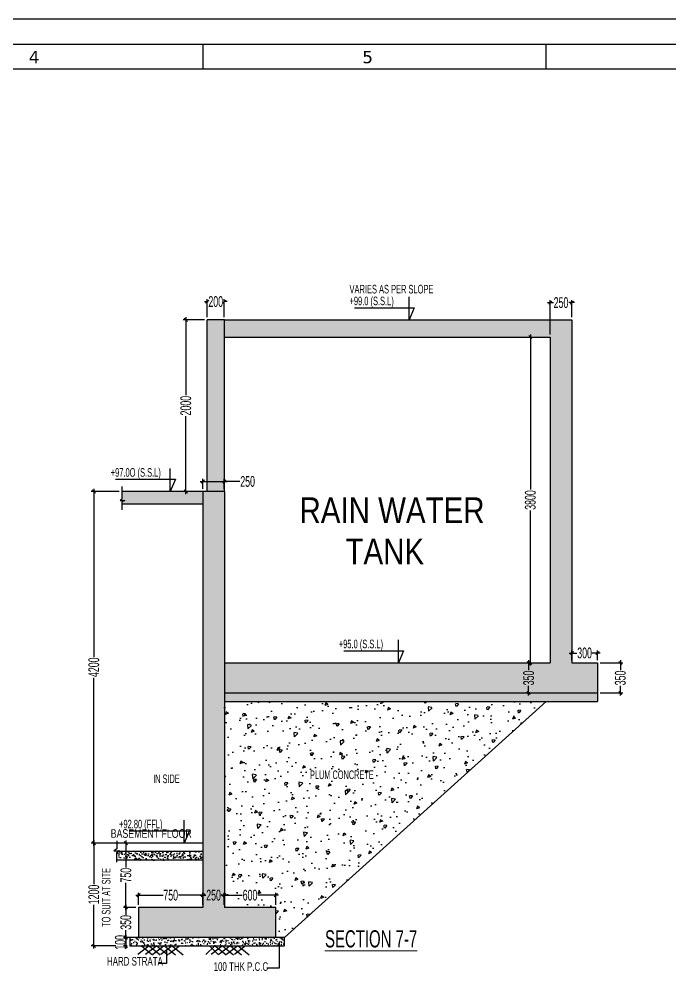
# Model space of a CAD drawing. Extents: x 1878645 to 3043969, y -1160829 to -603973.
# Drawn here: x 2187186 to 2194774, y -793598 to -782499 of the extents above; entities that cross this region are included whole.
import ezdxf

# ---------------------------------------------------------------- set-up
doc = ezdxf.new("R2010")
doc.units = 0
doc.header["$LTSCALE"] = 100
doc.header["$PDMODE"] = 66
doc.linetypes.add('CONTINOUS', pattern=[0])
doc.linetypes.add('CONTINULUS', pattern=[0])
doc.layers.get('Defpoints').update_dxf_attribs({"lineweight": 0})
for name, color, linetype in [('A-ANNO-TEXT', 8, 'Continuous'), ('C-HAT', 8, 'Continuous'), ('C-HATCH', 14, 'Continuous'), ('C-RETAINING WALL DETAILS', 4, 'Continuous'), ('C-T6-T7- PCC HATCH', 8, 'CONTINOUS'), ('Dim', 3, 'Continuous'), ('S-DIM', 9, 'Continuous'), ('S-LEVEL MARK', 4, 'Continuous')]:
    doc.layers.add(name, color=color, linetype=linetype)
doc.layers.add('STR-DIM', color=1, linetype='CONTINOUS', lineweight=5)
doc.styles.add('DIM-1', font='ARIALN.TTF')
doc.styles.add('SOBHA', font='swisscl.ttf')
doc.styles.add('sobha.sed', font='swisscl.ttf', dxfattribs={"width": 0.8})
doc.styles.get("Standard").update_dxf_attribs({"font": 'verdana.ttf'})
doc.dimstyles.new('S-25 MM', dxfattribs={"dimscale": 25, "dimtxt": 2.5, "dimasz": 1.5, "dimexe": 1.15, "dimexo": 1.25, "dimgap": 0.1, "dimtad": 0, "dimdec": 0, "dimrnd": 0.0005, "dimzin": 0, "dimdsep": 46, "dimtxsty": 'sobha.sed', "dimblk": 'OBLIQUE', "dimcen": 0.09, "dimdle": 1.25, "dimclrd": 8, "dimclre": 8, "dimclrt": 6, "dimadec": 0, "dimazin": 0, "dimtfac": 1, "dimtdec": 0, "dimtofl": 0, "dimtmove": 1, "dimatfit": 3, "dimfxl": 1, "dimtolj": 1, "dimtzin": 0, "dimlwd": -1, "dimlwe": -1, "dimarcsym": 0})

# ---------------------------------------------------------------- blocks, each defined once
blk = doc.blocks.new('_OBLIQUE')
at = {"color": 0, "linetype": 'ByBlock'}
blk.add_line((-0.5, -0.5), (0.5, 0.5), dxfattribs=at)
blk = doc.blocks.new('*D1323')
at = {"layer": 'Defpoints', "color": 0, "transparency": 16777216}
for p in [(2188579, -792857), (2188432, -793207), (2188579, -793207)]:
    blk.add_point(p, dxfattribs=at)
at = {"layer": 'Dim', "color": 8, "transparency": 16777216}
for p, q in [((2188548, -792857), (2188403, -792857)), ((2188432, -792826), (2188432, -792942)), ((2188432, -793238), (2188432, -793122)), ((2188548, -793207), (2188403, -793207))]:
    blk.add_line(p, q, dxfattribs=at)
at = {"layer": 'Dim', "color": 8, "transparency": 16777216, "xscale": 37.5, "yscale": 37.5, "zscale": 37.5}
for p, rotation in [((2188432, -792857), 90), ((2188432, -793207), 270)]:
    blk.add_blockref('_OBLIQUE', p, dxfattribs=dict(at, rotation=rotation))
at = {"layer": 'Dim', "color": 6, "transparency": 16777216, "insert": (2188432, -793032), "char_height": 125, "attachment_point": 5, "rotation": 90, "style": 'sobha.sed'}
blk.add_mtext('\\A1;350', dxfattribs=at)
blk = doc.blocks.new('*D1324')
at = {"layer": 'Defpoints', "color": 0, "transparency": 16777216}
for p in [(2188479, -793207), (2188432, -793307), (2188479, -793307)]:
    blk.add_point(p, dxfattribs=at)
at = {"layer": 'Dim', "color": 8, "transparency": 16777216}
for p, q in [((2188448, -793207), (2188403, -793207)), ((2188432, -793176), (2188432, -793338)), ((2188448, -793307), (2188403, -793307))]:
    blk.add_line(p, q, dxfattribs=at)
at = {"layer": 'Dim', "color": 8, "transparency": 16777216, "xscale": 37.5, "yscale": 37.5, "zscale": 37.5}
for p, rotation in [((2188432, -793207), 90), ((2188432, -793307), 270)]:
    blk.add_blockref('_OBLIQUE', p, dxfattribs=dict(at, rotation=rotation))
at = {"layer": 'Dim', "color": 6, "transparency": 16777216, "insert": (2188368, -793265), "char_height": 125, "attachment_point": 5, "rotation": 90, "style": 'sobha.sed'}
blk.add_mtext('\\A1;100', dxfattribs=at)
blk = doc.blocks.new('*D1325')
at = {"layer": 'Defpoints', "color": 0, "transparency": 16777216}
for p in [(2188058, -792107), (2188385, -792107), (2188346, -793307)]:
    blk.add_point(p, dxfattribs=at)
at = {"layer": 'Dim', "color": 8, "transparency": 16777216}
for p, q in [((2188354, -792107), (2188029, -792107)), ((2188058, -792076), (2188058, -792587)), ((2188058, -793338), (2188058, -792827)), ((2188315, -793307), (2188029, -793307))]:
    blk.add_line(p, q, dxfattribs=at)
at = {"layer": 'Dim', "color": 8, "transparency": 16777216, "xscale": 37.5, "yscale": 37.5, "zscale": 37.5}
for p, rotation in [((2188058, -792107), 90), ((2188058, -793307), 270)]:
    blk.add_blockref('_OBLIQUE', p, dxfattribs=dict(at, rotation=rotation))
at = {"layer": 'Dim', "color": 6, "transparency": 16777216, "insert": (2188058, -792707), "char_height": 125, "attachment_point": 5, "rotation": 90, "style": 'sobha.sed'}
blk.add_mtext('\\A1;1200', dxfattribs=at)
blk = doc.blocks.new('*D1326')
at = {"layer": 'Defpoints', "color": 0, "transparency": 16777216}
for p in [(2188432, -792107), (2188432, -792107), (2188432, -792857)]:
    blk.add_point(p, dxfattribs=at)
at = {"layer": 'Dim', "color": 8, "transparency": 16777216}
for p, q in [((2188432, -792076), (2188432, -792392)), ((2188463, -792107), (2188461, -792107)), ((2188432, -792888), (2188432, -792571)), ((2188463, -792857), (2188461, -792857))]:
    blk.add_line(p, q, dxfattribs=at)
at = {"layer": 'Dim', "color": 8, "transparency": 16777216, "xscale": 37.5, "yscale": 37.5, "zscale": 37.5}
for p, rotation in [((2188432, -792107), 90), ((2188432, -792857), 270)]:
    blk.add_blockref('_OBLIQUE', p, dxfattribs=dict(at, rotation=rotation))
at = {"layer": 'Dim', "color": 6, "transparency": 16777216, "insert": (2188432, -792482), "char_height": 125, "attachment_point": 5, "rotation": 90, "style": 'sobha.sed'}
blk.add_mtext('\\A1;750', dxfattribs=at)
blk = doc.blocks.new('*D1327')
at = {"layer": 'Defpoints', "color": 0, "transparency": 16777216}
for p in [(2189329, -792766), (2189579, -792715), (2189579, -792766)]:
    blk.add_point(p, dxfattribs=at)
at = {"layer": 'Dim', "color": 8, "transparency": 16777216}
for p, q in [((2189329, -792734), (2189329, -792686)), ((2189579, -792734), (2189579, -792686)), ((2189298, -792715), (2189365, -792715)), ((2189611, -792715), (2189544, -792715))]:
    blk.add_line(p, q, dxfattribs=at)
at = {"layer": 'Dim', "color": 8, "transparency": 16777216, "xscale": 37.5, "yscale": 37.5, "zscale": 37.5, "rotation": 180}
blk.add_blockref('_OBLIQUE', (2189329, -792715), dxfattribs=at)
at = {"layer": 'Dim', "color": 8, "transparency": 16777216, "xscale": 37.5, "yscale": 37.5, "zscale": 37.5}
blk.add_blockref('_OBLIQUE', (2189579, -792715), dxfattribs=at)
at = {"layer": 'Dim', "color": 6, "transparency": 16777216, "insert": (2189454, -792715), "char_height": 125, "attachment_point": 5, "style": 'sobha.sed'}
blk.add_mtext('\\A1;250', dxfattribs=at)
blk = doc.blocks.new('*D1328')
at = {"layer": 'Defpoints', "color": 0, "transparency": 16777216}
for p in [(2189579, -792715), (2189579, -792857), (2190179, -792857)]:
    blk.add_point(p, dxfattribs=at)
at = {"layer": 'Dim', "color": 8, "transparency": 16777216}
for p, q in [((2189579, -792826), (2189579, -792686)), ((2190179, -792826), (2190179, -792686)), ((2189548, -792715), (2189789, -792715)), ((2190211, -792715), (2189970, -792715))]:
    blk.add_line(p, q, dxfattribs=at)
at = {"layer": 'Dim', "color": 8, "transparency": 16777216, "xscale": 37.5, "yscale": 37.5, "zscale": 37.5, "rotation": 180}
blk.add_blockref('_OBLIQUE', (2189579, -792715), dxfattribs=at)
at = {"layer": 'Dim', "color": 8, "transparency": 16777216, "xscale": 37.5, "yscale": 37.5, "zscale": 37.5}
blk.add_blockref('_OBLIQUE', (2190179, -792715), dxfattribs=at)
at = {"layer": 'Dim', "color": 6, "transparency": 16777216, "insert": (2189879, -792715), "char_height": 125, "attachment_point": 5, "style": 'sobha.sed'}
blk.add_mtext('\\A1;600', dxfattribs=at)
blk = doc.blocks.new('*D1329')
at = {"layer": 'Defpoints', "color": 0, "transparency": 16777216}
for p in [(2188579, -792715), (2188579, -792857), (2189329, -792857)]:
    blk.add_point(p, dxfattribs=at)
at = {"layer": 'Dim', "color": 8, "transparency": 16777216}
for p, q in [((2188579, -792826), (2188579, -792686)), ((2189329, -792826), (2189329, -792686)), ((2188548, -792715), (2188865, -792715)), ((2189361, -792715), (2189044, -792715))]:
    blk.add_line(p, q, dxfattribs=at)
at = {"layer": 'Dim', "color": 8, "transparency": 16777216, "xscale": 37.5, "yscale": 37.5, "zscale": 37.5, "rotation": 180}
blk.add_blockref('_OBLIQUE', (2188579, -792715), dxfattribs=at)
at = {"layer": 'Dim', "color": 8, "transparency": 16777216, "xscale": 37.5, "yscale": 37.5, "zscale": 37.5}
blk.add_blockref('_OBLIQUE', (2189329, -792715), dxfattribs=at)
at = {"layer": 'Dim', "color": 6, "transparency": 16777216, "insert": (2188954, -792715), "char_height": 125, "attachment_point": 5, "style": 'sobha.sed'}
blk.add_mtext('\\A1;750', dxfattribs=at)
blk = doc.blocks.new('*D1344')
at = {"layer": 'Defpoints', "color": 0, "transparency": 16777216}
for p in [(2189130, -786007), (2189379, -786007), (2189379, -788007)]:
    blk.add_point(p, dxfattribs=at)
at = {"layer": 'Dim', "color": 8, "transparency": 16777216}
for p, q in [((2189348, -786007), (2189101, -786007)), ((2189130, -785976), (2189130, -786886)), ((2189130, -788038), (2189130, -787128)), ((2189348, -788007), (2189101, -788007))]:
    blk.add_line(p, q, dxfattribs=at)
at = {"layer": 'Dim', "color": 8, "transparency": 16777216, "xscale": 37.5, "yscale": 37.5, "zscale": 37.5}
for p, rotation in [((2189130, -786007), 90), ((2189130, -788007), 270)]:
    blk.add_blockref('_OBLIQUE', p, dxfattribs=dict(at, rotation=rotation))
at = {"layer": 'Dim', "color": 6, "transparency": 16777216, "insert": (2189130, -787007), "char_height": 125, "attachment_point": 5, "rotation": 90, "style": 'sobha.sed'}
blk.add_mtext('\\A1;2000', dxfattribs=at)
blk = doc.blocks.new('*D1345')
at = {"layer": 'Defpoints', "color": 0, "transparency": 16777216}
for p in [(2188058, -788007), (2188385, -788007), (2188385, -792107)]:
    blk.add_point(p, dxfattribs=at)
at = {"layer": 'Dim', "color": 8, "transparency": 16777216}
for p, q in [((2188354, -788007), (2188029, -788007)), ((2188058, -787976), (2188058, -789935)), ((2188058, -792138), (2188058, -790179)), ((2188354, -792107), (2188029, -792107))]:
    blk.add_line(p, q, dxfattribs=at)
at = {"layer": 'Dim', "color": 8, "transparency": 16777216, "xscale": 37.5, "yscale": 37.5, "zscale": 37.5}
for p, rotation in [((2188058, -788007), 90), ((2188058, -792107), 270)]:
    blk.add_blockref('_OBLIQUE', p, dxfattribs=dict(at, rotation=rotation))
at = {"layer": 'Dim', "color": 6, "transparency": 16777216, "insert": (2188058, -790057), "char_height": 125, "attachment_point": 5, "rotation": 90, "style": 'sobha.sed'}
blk.add_mtext('\\A1;\\A1;4200', dxfattribs=at)
blk = doc.blocks.new('*D1346')
at = {"layer": 'Defpoints', "color": 0, "transparency": 16777216}
for p in [(2193091, -786207), (2193147, -786207), (2193091, -790007)]:
    blk.add_point(p, dxfattribs=at)
at = {"layer": 'Dim', "color": 8, "transparency": 16777216}
for p, q in [((2193122, -786207), (2193175, -786207)), ((2193147, -786176), (2193147, -787986)), ((2193147, -790038), (2193147, -788228)), ((2193122, -790007), (2193175, -790007))]:
    blk.add_line(p, q, dxfattribs=at)
at = {"layer": 'Dim', "color": 8, "transparency": 16777216, "xscale": 37.5, "yscale": 37.5, "zscale": 37.5}
for p, rotation in [((2193147, -786207), 90), ((2193147, -790007), 270)]:
    blk.add_blockref('_OBLIQUE', p, dxfattribs=dict(at, rotation=rotation))
at = {"layer": 'Dim', "color": 6, "transparency": 16777216, "insert": (2193147, -788107), "char_height": 125, "attachment_point": 5, "rotation": 90, "style": 'sobha.sed'}
blk.add_mtext('\\A1;3800', dxfattribs=at)
blk = doc.blocks.new('*D1347')
at = {"layer": 'Defpoints', "color": 0, "transparency": 16777216}
for p in [(2193127, -790007), (2193127, -790357), (2193172, -790357)]:
    blk.add_point(p, dxfattribs=at)
at = {"layer": 'Dim', "color": 8, "transparency": 16777216}
for p, q in [((2193127, -789976), (2193127, -790092)), ((2193158, -790007), (2193156, -790007)), ((2193141, -790357), (2193098, -790357)), ((2193127, -790388), (2193127, -790272))]:
    blk.add_line(p, q, dxfattribs=at)
at = {"layer": 'Dim', "color": 8, "transparency": 16777216, "xscale": 37.5, "yscale": 37.5, "zscale": 37.5}
for p, rotation in [((2193127, -790007), 90), ((2193127, -790357), 270)]:
    blk.add_blockref('_OBLIQUE', p, dxfattribs=dict(at, rotation=rotation))
at = {"layer": 'Dim', "color": 6, "transparency": 16777216, "insert": (2193127, -790182), "char_height": 125, "attachment_point": 5, "rotation": 90, "style": 'sobha.sed'}
blk.add_mtext('\\A1;350', dxfattribs=at)
blk = doc.blocks.new('*D1348')
at = {"layer": 'Defpoints', "color": 0, "transparency": 16777216}
for p in [(2189579, -785794), (2189379, -786007), (2189579, -786007)]:
    blk.add_point(p, dxfattribs=at)
at = {"layer": 'Dim', "color": 8, "transparency": 16777216}
for p, q in [((2189348, -785794), (2189390, -785794)), ((2189379, -785976), (2189379, -785765)), ((2189611, -785794), (2189569, -785794)), ((2189579, -785976), (2189579, -785765))]:
    blk.add_line(p, q, dxfattribs=at)
at = {"layer": 'Dim', "color": 8, "transparency": 16777216, "xscale": 37.5, "yscale": 37.5, "zscale": 37.5, "rotation": 180}
blk.add_blockref('_OBLIQUE', (2189379, -785794), dxfattribs=at)
at = {"layer": 'Dim', "color": 8, "transparency": 16777216, "xscale": 37.5, "yscale": 37.5, "zscale": 37.5}
blk.add_blockref('_OBLIQUE', (2189579, -785794), dxfattribs=at)
at = {"layer": 'Dim', "color": 6, "transparency": 16777216, "insert": (2189479, -785794), "char_height": 125, "attachment_point": 5, "style": 'sobha.sed'}
blk.add_mtext('\\A1;200', dxfattribs=at)
blk = doc.blocks.new('*D1349')
at = {"layer": 'Defpoints', "color": 0, "transparency": 16777216}
for p in [(2193629, -785806), (2193629, -786007), (2193379, -786207)]:
    blk.add_point(p, dxfattribs=at)
at = {"layer": 'Dim', "color": 8, "transparency": 16777216}
for p, q in [((2193348, -785806), (2193415, -785806)), ((2193379, -786176), (2193379, -785777)), ((2193661, -785806), (2193594, -785806)), ((2193629, -785976), (2193629, -785777))]:
    blk.add_line(p, q, dxfattribs=at)
at = {"layer": 'Dim', "color": 8, "transparency": 16777216, "xscale": 37.5, "yscale": 37.5, "zscale": 37.5, "rotation": 180}
blk.add_blockref('_OBLIQUE', (2193379, -785806), dxfattribs=at)
at = {"layer": 'Dim', "color": 8, "transparency": 16777216, "xscale": 37.5, "yscale": 37.5, "zscale": 37.5}
blk.add_blockref('_OBLIQUE', (2193629, -785806), dxfattribs=at)
at = {"layer": 'Dim', "color": 6, "transparency": 16777216, "insert": (2193504, -785806), "char_height": 125, "attachment_point": 5, "style": 'sobha.sed'}
blk.add_mtext('\\A1;250', dxfattribs=at)
blk = doc.blocks.new('*D1350')
at = {"layer": 'Defpoints', "color": 0, "transparency": 16777216}
for p in [(2189579, -787891), (2189329, -788007), (2189579, -788007)]:
    blk.add_point(p, dxfattribs=at)
at = {"layer": 'Dim', "color": 8, "transparency": 16777216}
for p, q in [((2189298, -787891), (2189611, -787891)), ((2189329, -787976), (2189329, -787862)), ((2189579, -787976), (2189579, -787862)), ((2189761, -787891), (2189579, -787891))]:
    blk.add_line(p, q, dxfattribs=at)
at = {"layer": 'Dim', "color": 8, "transparency": 16777216, "xscale": 37.5, "yscale": 37.5, "zscale": 37.5, "rotation": 180}
blk.add_blockref('_OBLIQUE', (2189329, -787891), dxfattribs=at)
at = {"layer": 'Dim', "color": 8, "transparency": 16777216, "xscale": 37.5, "yscale": 37.5, "zscale": 37.5}
blk.add_blockref('_OBLIQUE', (2189579, -787891), dxfattribs=at)
at = {"layer": 'Dim', "color": 6, "transparency": 16777216, "insert": (2189851, -787891), "char_height": 125, "attachment_point": 5, "style": 'sobha.sed'}
blk.add_mtext('\\A1;250', dxfattribs=at)
blk = doc.blocks.new('*D1351')
at = {"layer": 'Defpoints', "color": 0, "transparency": 16777216}
for p in [(2193929, -789891), (2193629, -790007), (2193929, -790007)]:
    blk.add_point(p, dxfattribs=at)
at = {"layer": 'Dim', "color": 8, "transparency": 16777216}
for p, q in [((2193598, -789891), (2193690, -789891)), ((2193629, -789976), (2193629, -789862)), ((2193961, -789891), (2193869, -789891)), ((2193929, -789976), (2193929, -789862))]:
    blk.add_line(p, q, dxfattribs=at)
at = {"layer": 'Dim', "color": 8, "transparency": 16777216, "xscale": 37.5, "yscale": 37.5, "zscale": 37.5, "rotation": 180}
blk.add_blockref('_OBLIQUE', (2193629, -789891), dxfattribs=at)
at = {"layer": 'Dim', "color": 8, "transparency": 16777216, "xscale": 37.5, "yscale": 37.5, "zscale": 37.5}
blk.add_blockref('_OBLIQUE', (2193929, -789891), dxfattribs=at)
at = {"layer": 'Dim', "color": 6, "transparency": 16777216, "insert": (2193779, -789891), "char_height": 125, "attachment_point": 5, "style": 'sobha.sed'}
blk.add_mtext('\\A1;300', dxfattribs=at)
blk = doc.blocks.new('*D1363')
at = {"layer": 'Defpoints', "color": 0, "transparency": 16777216}
for p in [(2193929, -790007), (2193929, -790357), (2194196, -790357)]:
    blk.add_point(p, dxfattribs=at)
at = {"layer": 'Dim', "color": 8, "transparency": 16777216}
for p, q in [((2193961, -790007), (2194225, -790007)), ((2194196, -789976), (2194196, -790092)), ((2193961, -790357), (2194225, -790357)), ((2194196, -790388), (2194196, -790272))]:
    blk.add_line(p, q, dxfattribs=at)
at = {"layer": 'Dim', "color": 8, "transparency": 16777216, "xscale": 37.5, "yscale": 37.5, "zscale": 37.5}
for p, rotation in [((2194196, -790007), 90), ((2194196, -790357), 270)]:
    blk.add_blockref('_OBLIQUE', p, dxfattribs=dict(at, rotation=rotation))
at = {"layer": 'Dim', "color": 6, "transparency": 16777216, "insert": (2194196, -790182), "char_height": 125, "attachment_point": 5, "rotation": 90, "style": 'sobha.sed'}
blk.add_mtext('\\A1;350', dxfattribs=at)

msp = doc.modelspace()

# ---------------------------------------------------------------- hatches: boundary and pattern name
at = {"layer": 'C-HAT'}
h = msp.add_hatch(dxfattribs=at)
h.set_pattern_fill('AR-CONC', color=256, scale=0.5, angle=179.157941015)
h.set_pattern_definition([(229.157941, (-116507.55, -217990.85), (-90.9653752, 9.3073908), [9.525, -104.775]), (174.157941, (-116507.55, -217990.85), (16.2159055, -95.7770778), [7.62, -83.820292]), (279.6093857, (-116515.13, -217990.07), (-74.7494695, -86.469683), [8.0950044, -89.0451223]), (225.342141, (-116507.92, -218016.24), (-135.215952, 23.010806), [14.2875, -157.1625]), (275.7934986, (-116519.19, -218014.33), (-120.5073564, -121.955236), [12.1425116, -133.567804]), (170.342092, (-116507.92, -218016.24), (-120.507356, -121.955236), [11.4299835, -125.729866]), (200.157941, (-116520.53, -218009.71), (-75.0475554, 52.2411527), [9.525, -104.775]), (145.157941, (-116520.53, -218009.71), (-32.251106, -91.6299108), [7.62, -83.82]), (250.609386, (-116526.78, -218005.354), (-107.2986613, -39.3887586), [8.0950044, -89.0449688]), (216.657941, (-116507.55, -217990.847), (-2.16545258, -42.25025837), [0, -82.804, 0, -85.09, 0, -84.1375]), (186.657941, (-116507.55, -217990.847), (-34.1423587, -49.5938813), [0, -48.514, 0, -80.899, 0, -32.0675]), (146.657941, (-116479.233, -217991.263), (-67.74588075, 3.86039406), [0, -31.75, 0, -99.06, 0, -131.445]), (136.657941, (-116466.534, -217991.45), (-74.2434282, -11.6234065), [0, -41.275, 0, -65.786, 0, -93.345])])
h.paths.add_polyline_path([(2189579.4645, -790356.80318), (2189579.4645, -790456.80318), (2193929.4645, -790456.80318), (2193929.4645, -790356.80318)])
h = msp.add_hatch(dxfattribs=at)
h.set_pattern_fill('AR-CONC', color=256, scale=2, angle=179)
h.set_pattern_definition([(229, (12470.6, -70692), (-363.757492, 38.232438), [38.1, -419.1]), (174, (12470.6, -70692), (63.807304, -383.28566), [30.48, -335.28117]), (279.451445, (12440.3, -70688.8), (-299.950187, -345.053205), [32.38002, -356.18049]), (225.1842, (12468.83, -70793.6), (-540.60803, 93.53381), [57.15, -628.65]), (275.635558, (12423.8, -70785.8), (-483.37232, -486.49033), [48.57005, -534.27122]), (170.18415, (12468.83, -70793.6), (-483.37232, -486.49033), [45.71993, -502.91946]), (200, (12418.48, -70767.3), (-299.61305, 209.791317), [38.1, -419.1]), (145, (12418.48, -70767.3), (-130.01428, -366.16264), [30.48, -335.28]), (250.451445, (12393.5, -70749.82), (-429.62733, -156.371323), [32.38002, -356.179875]), (216.5, (12470.6, -70692), (-9.1276435, -168.976514), [0, -331.216, 0, -340.36, 0, -336.55]), (186.5, (12470.6, -70692), (-137.115755, -197.998306), [0, -194.056, 0, -323.596, 0, -128.27]), (146.5, (12583.87, -70693.98), (-270.939927, 16.188507), [0, -127, 0, -396.24, 0, -525.78]), (136.5, (12634.66, -70694.86), (-297.100748, -45.674816), [0, -165.1, 0, -263.144, 0, -373.38])])
h.paths.add_polyline_path([(2190279.4645, -793206.80318), (2193329.4645, -790456.80318), (2189579.4645, -790456.80318), (2189579.4645, -792856.80318), (2190179.4645, -792856.80318), (2190179.4645, -793206.80318)])
h.paths.add_polyline_path([(2189751.60736, -792639.94633), (2189751.60736, -792789.94633), (2190007.32165, -792789.94633), (2190007.32165, -792639.94633)], flags=24)
h = msp.add_hatch(dxfattribs=at)
h.set_pattern_fill('AR-CONC', color=256, scale=0.5, angle=179.157941015)
h.set_pattern_definition([(50.84206, (1901122.32, -718976.99), (91.199619, -6.629973), [9.525, -104.775]), (355.84206, (1901122.32, -718976.99), (-19.02371, 95.259134), [7.62, -83.820292]), (101.293504, (1901129.92, -718977.54), (72.17591, 88.629157), [8.095004, -89.045122]), (47.02626, (1901121.94, -718951.59), (135.833814, -19.02698), [14.2875, -157.1625]), (97.477617, (1901133.26, -718953.18), (116.87114, 125.44417), [12.14251, -133.567804]), (352.02621, (1901121.94, -718951.59), (116.87114, 125.44417), [11.429984, -125.729866]), (21.84206, (1901134.736, -718957.75), (76.550462, -50.013001), [9.525, -104.775]), (326.84206, (1901134.74, -718957.75), (29.544248, 92.538164), [7.62, -83.82]), (72.293504, (1901141.115, -718961.92), (106.09471, 42.525163), [8.095004, -89.04497]), (38.342059, (1901122.317, -718976.988), (0.922817, 42.295649), [0, -82.804, 0, -85.09, 0, -84.1375]), (8.342059, (1901122.317, -718976.99), (32.670088, 50.5758746), [0, -48.514, 0, -80.899, 0, -32.0675]), (328.342059, (1901094, -718977.404), (67.8300714, -1.8677313), [0, -31.75, 0, -99.06, 0, -131.445]), (318.34206, (1901081.3, -718977.59), (73.869756, 13.800339), [0, -41.275, 0, -65.786, 0, -93.345])])
h.paths.add_polyline_path([(2190279.4645, -793206.80318), (2190279.4645, -793306.80318), (2188479.4645, -793306.80318), (2188479.4645, -793206.80318)])
at = {"layer": 'C-HATCH', "linetype": 'ByBlock'}
h = msp.add_hatch(dxfattribs=at)
h.set_pattern_fill('AR-CONC', color=8, scale=12.5, angle=180)
h.set_pattern_definition([(50, (-14339399.885, 19705602.86), (89.65752283, -7.84401687), [9.375, -103.125]), (355, (-14339399.885, 19705602.86), (-17.3439167, 94.0240167), [7.5, -82.5]), (100.45144446, (-14339392.41, 19705602.206), (72.31360584, 86.17999887), [7.967524, -87.642764]), (46.1842, (-14339399.89, 19705627.86), (133.40516633, -20.6899101), [14.0625, -154.6875]), (96.6356355, (-14339388.77, 19705626.14), (116.8327432, 121.7648251), [11.95129275, -131.46422]), (351.184164, (-14339399.89, 19705627.86), (116.8327431, 121.764825), [11.25, -123.7500001]), (21, (-14339387.385, 19705621.61), (74.61338151, -50.32736133), [9.375, -103.125]), (326, (-14339387.385, 19705621.61), (30.4144165, 90.64375563), [7.5, -82.5]), (71.45144474, (-14339381.17, 19705617.415), (105.0277971, 40.3163941), [7.96752375, -87.642764]), (37.5, (-14339399.885, 19705602.86), (1.519981915, 41.61173173), [0, -81.5, 0, -83.75, 0, -82.8125]), (7.5, (-14339399.885, 19705602.86), (32.88369218, 49.301463985), [0, -47.75, 0, -79.625, 0, -31.5625]), (327.5, (-14339427.76, 19705602.86), (66.72780452, -2.819358967), [0, -31.25, 0, -97.5, 0, -129.375]), (317.5, (-14339440.26, 19705602.86), (72.89827117, 12.51312279), [0, -40.625, 0, -64.75, 0, -91.875])])
h.paths.add_polyline_path([(2188529.4645, -792281.80318), (2188529.4645, -792306.80318), (2189329.4645, -792306.80318), (2189329.4645, -792206.80318), (2188344.80845, -792206.80318), (2188322.73555, -792220.10516), (2188322.73555, -792281.80318)])
at = {"layer": 'Dim', "transparency": 33554546}
for points in [[(2189579.4645, -788006.80318), (2189579.4645, -786006.80318), (2189379.4645, -786006.80318), (2189379.4645, -788006.80318)], [(2188949.60652, -788006.80318), (2189329.4645, -788006.80318), (2189329.4645, -788156.80318), (2188385.00953, -788156.80318), (2188385.00953, -788126.77629), (2188417.83492, -788113.45039), (2188363.46787, -788113.45039), (2188385.00953, -788097.04933), (2188385.00953, -788006.80318)]]:
    msp.add_hatch(color=8, dxfattribs=at).paths.add_polyline_path(points)
h = msp.add_hatch(color=8, dxfattribs=at)
h.paths.add_polyline_path([(2189579.4645, -786206.80318), (2189579.4645, -786006.80318), (2193629.4645, -786006.80318), (2193629.4645, -790006.80318), (2193929.4645, -790006.80318), (2193929.4645, -790356.80318), (2189579.4645, -790356.80318), (2189579.4645, -790006.80318), (2193379.4645, -790006.80318), (2193379.4645, -786206.80318)])
h.paths.add_polyline_path([(2193052.18153, -790309.66032), (2193202.18153, -790309.66032), (2193202.18153, -790053.94603), (2193052.18153, -790053.94603)], flags=24)
h = msp.add_hatch(color=8, dxfattribs=at)
h.paths.add_polyline_path([(2189329.4645, -792856.80318), (2188579.4645, -792856.80318), (2188579.4645, -793206.80318), (2190179.4645, -793206.80318), (2190179.4645, -792856.80318), (2189579.4645, -792856.80318), (2189579.4645, -788006.80318), (2189329.4645, -788006.80318)])
h.paths.add_polyline_path([(2189326.60736, -792639.94633), (2189326.60736, -792789.94633), (2189582.32165, -792789.94633), (2189582.32165, -792639.94633)], flags=24)

# ---------------------------------------------------------------- linework, layer by layer
at = {"color": 35}
msp.add_line((2205454.25115, -782499.05194), (2173041.2131, -782499.05194), dxfattribs=at)
for p, q in [((2205157.09354, -782796.20955), (2173326.94157, -782796.20955)), ((2189327.7361, -782796.20955), (2189327.7361, -783081.93803)), ((2193327.93473, -782796.20955), (2193327.93473, -783081.93803)), ((2205157.09354, -783081.93803), (2173612.67005, -783081.93803))]:
    msp.add_line(p, q)
at = {"layer": 'C-HAT'}
msp.add_line((2190279.4645, -793206.80318), (2193329.4645, -790456.80318), dxfattribs=at)
at = {"layer": 'C-RETAINING WALL DETAILS', "color": 2}
for p, q in [((2189579.4645, -786006.80318), (2189379.4645, -786006.80318)), ((2189379.4645, -788006.80318), (2189379.4645, -786006.80318)), ((2189579.4645, -788006.80318), (2189579.4645, -786006.80318)), ((2189579.4645, -786006.80318), (2193629.4645, -786006.80318)), ((2193629.4645, -786006.80318), (2193629.4645, -790006.80318)), ((2189579.4645, -786206.80318), (2193379.4645, -786206.80318)), ((2193379.4645, -786206.80318), (2193379.4645, -790006.80318)), ((2189379.4645, -788006.80318), (2188385.00953, -788006.80318)), ((2189579.4645, -788006.80318), (2188385.00953, -788006.80318)), ((2189329.4645, -788006.80318), (2189329.4645, -792856.80318)), ((2189579.4645, -788006.80318), (2189579.4645, -792856.80318)), ((2189329.4645, -788156.80318), (2188385.00953, -788156.80318)), ((2189579.4645, -790006.80318), (2193379.4645, -790006.80318)), ((2193629.4645, -790006.80318), (2193929.4645, -790006.80318)), ((2193929.4645, -790006.80318), (2193929.4645, -790356.80318)), ((2189579.4645, -790356.80318), (2193929.4645, -790356.80318)), ((2193929.4645, -790356.80318), (2193929.4645, -790456.80318)), ((2189579.4645, -790456.80318), (2193929.4645, -790456.80318)), ((2189329.4645, -792106.80318), (2188324.66962, -792106.80318)), ((2189329.4645, -792206.80318), (2188345.4502, -792206.80318)), ((2189329.4645, -792306.80318), (2188322.73555, -792306.80318)), ((2189329.4645, -792856.80318), (2188579.4645, -792856.80318))]:
    msp.add_line(p, q, dxfattribs=at)
for points in [[(2188324.66962, -792081.22949), (2188324.66962, -792174.23302), (2188289.97061, -792196.23192), (2188362.35007, -792196.23192), (2188322.73555, -792220.10516), (2188322.73555, -792330.64091)], [(2189329.4645, -792856.80318), (2188579.4645, -792856.80318), (2188579.4645, -793206.80318)], [(2190179.4645, -793206.80318), (2190179.4645, -792856.80318), (2189579.4645, -792856.80318)]]:
    msp.add_lwpolyline(points, dxfattribs=at)
msp.add_lwpolyline([(2190279.4645, -793206.80318), (2188479.4645, -793206.80318), (2188479.4645, -793306.80318), (2190279.4645, -793306.80318)], close=True, dxfattribs=at)
at = {"layer": 'C-T6-T7- PCC HATCH', "color": 8, "linetype": 'CONTINULUS'}
for p, q in [((2188701.5173, -793306.80318), (2188569.88669, -793406.92988)), ((2188613.34929, -793306.80318), (2188741.9804, -793409.45927)), ((2188791.15928, -793306.80318), (2188659.52867, -793406.92988)), ((2188702.99127, -793306.80318), (2188831.62238, -793409.45927)), ((2188879.29496, -793306.80318), (2188747.66435, -793406.92988)), ((2188791.12695, -793306.80318), (2188919.75806, -793409.45927)), ((2188970.44324, -793306.80318), (2188838.81263, -793406.92988)), ((2188882.27523, -793306.80318), (2189010.90634, -793409.45927)), ((2189060.08521, -793306.80318), (2188928.45461, -793406.92988)), ((2188971.9172, -793306.80318), (2189100.54831, -793409.45927)), ((2189469.1566, -793306.80318), (2189362.52599, -793406.92988)), ((2189405.98859, -793306.80318), (2189509.6197, -793409.45927)), ((2189558.79858, -793306.80318), (2189427.16797, -793406.92988)), ((2189470.63057, -793306.80318), (2189599.26168, -793409.45927)), ((2189646.93426, -793306.80318), (2189515.30365, -793406.92988)), ((2189558.76625, -793306.80318), (2189687.39736, -793409.45927)), ((2189738.08254, -793306.80318), (2189606.45193, -793406.92988)), ((2189649.91453, -793306.80318), (2189778.54564, -793409.45927)), ((2189827.72452, -793306.80318), (2189696.09391, -793406.92988)), ((2189739.55651, -793306.80318), (2189868.18762, -793409.45927))]:
    msp.add_line(p, q, dxfattribs=at)
at = {"layer": 'S-DIM', "linetype": 'Continuous'}
msp.add_lwpolyline([(2188385.00953, -787948.81071), (2188385.00953, -788097.04933), (2188363.46787, -788113.45039), (2188417.83492, -788113.45039), (2188385.00953, -788126.77629), (2188385.00953, -788222.92645)], dxfattribs=at)
at = {"layer": 'S-LEVEL MARK', "color": 1, "linetype": 'CONTINULUS'}
for points in [[(2191095.54166, -785864.67764), (2191794.05747, -785864.67764), (2191732.9645, -786006.80318), (2191732.9645, -785738.15812)], [(2188312.18368, -787864.67764), (2189010.69949, -787864.67764), (2188949.60652, -788006.80318), (2188949.60652, -787738.15812)], [(2190970.54166, -789864.67764), (2191669.05747, -789864.67764), (2191607.9645, -790006.80318), (2191607.9645, -789738.15812)], [(2188473.99426, -791964.67764), (2189172.51007, -791964.67764), (2189111.4171, -792106.80318), (2189111.4171, -791838.15812)]]:
    msp.add_lwpolyline(points, dxfattribs=at)

# ---------------------------------------------------------------- texts
for s, p in [('4', (2187300.37471, -783013.58184)), ('5', (2191187.79442, -783013.58184))]:
    msp.add_text(s, height=142.86424).set_placement(p)
at = {"layer": 'A-ANNO-TEXT', "style": 'DIM-1'}
for s, p in [('RAIN WATER ', (2190456.00415, -788376.17354)), ('TANK', (2190991.89332, -788856.79693))]:
    msp.add_text(s, height=300, dxfattribs=at).set_placement(p)
at = {"layer": 'Dim', "color": 6, "style": 'sobha.sed'}
msp.add_text('BASEMENT FLOOR', height=100, dxfattribs=at).set_placement((2188254.46306, -792045.80036))
at = {"layer": 'Dim', "color": 6, "style": 'sobha.sed', "width": 0.9}
for s, p in [('HARD STRATA', (2188211.83331, -793535.11772)), ('100 THK P.C.C ', (2189454.90246, -793596.89924))]:
    msp.add_text(s, height=100, dxfattribs=at).set_placement(p)
at = {"layer": 'Dim', "color": 6, "char_height": 100, "width": 3358.1194209, "attachment_point": 5, "style": 'sobha.sed'}
for s, insert in [('\\A1;PLUM CONCRETE', (2190949.70646, -791311.49714)), ('\\A1;IN SIDE', (2188904.87705, -791358.5611))]:
    msp.add_mtext(s, dxfattribs=dict(at, insert=insert))
at = {"layer": 'Dim', "color": 6, "insert": (2188202.62706, -792741.04272), "char_height": 100, "attachment_point": 5, "rotation": 90, "style": 'sobha.sed'}
msp.add_mtext('TO SUIT AT SITE', dxfattribs=at)
at = {"layer": 'STR-DIM', "color": 30, "style": 'SOBHA', "width": 0.85}
for s, height, p in [('VARIES AS PER SLOPE', 100, (2191038.82318, -785698.47379)), ('+99.0 (S.S.L)', 100, (2191038.82318, -785835.65134)), ('+97.0O (S.S.L)', 100, (2188255.4652, -787835.65134)), ('+95.0 (S.S.L)', 100, (2190913.82318, -789835.65134)), ('+92.80 (FFL)', 100, (2188352.51388, -791935.65134)), ('%%USECTION 7-7', 200, (2190752.88374, -793323.77024))]:
    msp.add_text(s, height=height, dxfattribs=at).set_placement(p)

# ---------------------------------------------------------------- dimensions: what is measured, and where the dimension line sits
at = {"layer": 'Dim'}
for base, p1, p2, picture, middle in [((2189579.4645, -785793.91061), (2189379.4645, -786006.80318), (2189579.4645, -786006.80318), '*D1348', (2189479.4645, -785793.91061)), ((2193629.4645, -785805.64098), (2193379.4645, -786206.80318), (2193629.4645, -786006.80318), '*D1349', (2193504.4645, -785805.64098)), ((2193929.4645, -789890.59697), (2193629.4645, -790006.80318), (2193929.4645, -790006.80318), '*D1351', (2193779.4645, -789890.59697))]:
    dim = msp.add_linear_dim(base=base, p1=p1, p2=p2, dimstyle='S-25 MM', override={"dimtxt": 5}, dxfattribs=at)
    dim.commit()
    dim.dimension.update_dxf_attribs({"geometry": picture, "text_midpoint": middle})
for base, p1, p2, angle, picture, middle in [((2189130.03187, -786006.80318), (2189379.4645, -788006.80318), (2189379.4645, -786006.80318), 90, '*D1344', (2189130.03187, -787006.80318)), ((2193146.68587, -786206.80318), (2193091.07361, -790006.80318), (2193091.07361, -786206.80318), 90, '*D1346', (2193146.68587, -788106.80318)), ((2193127.18153, -790356.80318), (2193127.18153, -790006.80318), (2193171.93663, -790356.80318), 90, '*D1347', (2193127.18153, -790181.80318)), ((2194196.49361, -790356.80318), (2193929.4645, -790006.80318), (2193929.4645, -790356.80318), 90, '*D1363', (2194196.49361, -790181.80318)), ((2188058.14061, -792106.80318), (2188346.29936, -793306.80318), (2188385.1838, -792106.80318), 90, '*D1325', (2188058.14061, -792706.80318)), ((2188431.78414, -792106.80318), (2188431.78414, -792856.80318), (2188431.78414, -792106.80318), 90, '*D1326', (2188431.78414, -792481.80318)), ((2188579.4645, -792714.94633), (2189329.4645, -792856.80318), (2188579.4645, -792856.80318), 180, '*D1329', (2188954.4645, -792714.94633)), ((2189579.4645, -792714.94633), (2189329.4645, -792765.66889), (2189579.4645, -792765.66889), 180, '*D1327', (2189454.4645, -792714.94633)), ((2189579.4645, -792714.94633), (2190179.4645, -792856.80318), (2189579.4645, -792856.80318), 180, '*D1328', (2189879.4645, -792714.94633)), ((2188431.78414, -793206.80318), (2188579.4645, -792856.80318), (2188579.4645, -793206.80318), 90, '*D1323', (2188431.78414, -793031.80318))]:
    dim = msp.add_linear_dim(base=base, p1=p1, p2=p2, angle=angle, dimstyle='S-25 MM', override={"dimtxt": 5}, dxfattribs=at)
    dim.commit()
    dim.dimension.update_dxf_attribs({"geometry": picture, "text_midpoint": middle})
dim = msp.add_linear_dim(base=(2189579.4645, -787891.01859), p1=(2189329.4645, -788006.80318), p2=(2189579.4645, -788006.80318), dimstyle='S-25 MM', override={"dimtxt": 5}, dxfattribs=at)
dim.commit()
dim.dimension.update_dxf_attribs({"geometry": '*D1350', "text_midpoint": (2189851.03096, -787941.01859), "dimtype": 160})
dim = msp.add_linear_dim(base=(2188058.14061, -788006.80318), p1=(2188385.1838, -792106.80318), p2=(2188385.1838, -788006.80318), angle=90, text='\\A1;4200', dimstyle='S-25 MM', override={"dimtxt": 5}, dxfattribs=at)
dim.commit()
dim.dimension.update_dxf_attribs({"geometry": '*D1345', "text_midpoint": (2188058.14061, -790056.80318)})
dim = msp.add_linear_dim(base=(2188431.78414, -793306.80318), p1=(2188479.4645, -793206.80318), p2=(2188479.4645, -793306.80318), angle=90, dimstyle='S-25 MM', override={"dimtxt": 5}, dxfattribs=at)
dim.commit()
dim.dimension.update_dxf_attribs({"geometry": '*D1324', "text_midpoint": (2188368.03414, -793264.76872), "dimtype": 160})

# ---------------------------------------------------------------- leaders
for points in [[(2190220.46043, -793255.48369), (2190220.46043, -793565.77036), (2190075.65999, -793565.77036)], [(2188904.62793, -793356.86653), (2188904.62793, -793512.65321), (2188808.81587, -793512.65321)]]:
    msp.add_leader(points, dimstyle='S-25 MM', dxfattribs=at)

doc.saveas('drawing.dxf')
